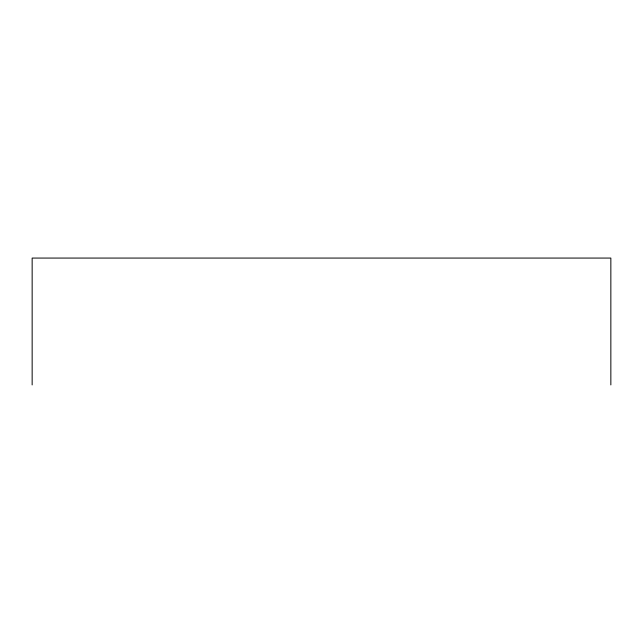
<?xml version="1.0" encoding="UTF-8"?>
<svg xmlns="http://www.w3.org/2000/svg" width="643" height="643" viewBox="0 0 643 643"><rect width="100%" height="100%" fill="white"/><g stroke="black" fill="none" stroke-linecap="round" stroke-linejoin="round"><path stroke-width="0.96" d="M610.85 384.932L610.85 258.068L32.15 258.068L32.15 384.932"/></g></svg>
